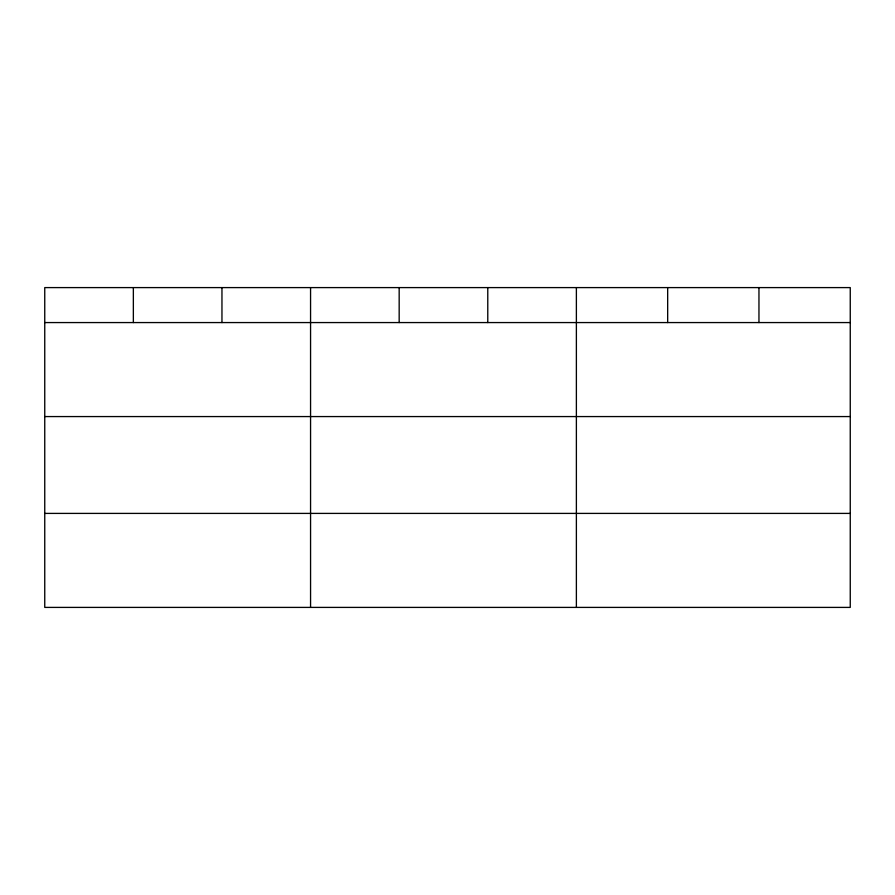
<?xml version="1.0" encoding="UTF-8"?>
<svg xmlns="http://www.w3.org/2000/svg" width="895" height="895" viewBox="0 0 895 895"><rect width="100%" height="100%" fill="white"/><g stroke="black" fill="none" stroke-linecap="round" stroke-linejoin="round"><path stroke-width="1.34" d="M850.25 416.567L850.25 287.597L44.75 287.597L44.75 607.403L850.25 607.403L850.25 416.567L44.75 416.567M44.75 322.569L850.25 322.569M44.75 513.406L850.25 513.406M758.96 287.597L758.96 322.569M667.67 287.597L667.67 322.569M576.38 287.597L576.38 607.403M487.775 287.597L487.775 322.569M399.17 287.597L399.17 322.569M310.565 287.597L310.565 607.403M221.96 287.597L221.96 322.569M133.355 287.597L133.355 322.569"/></g></svg>
